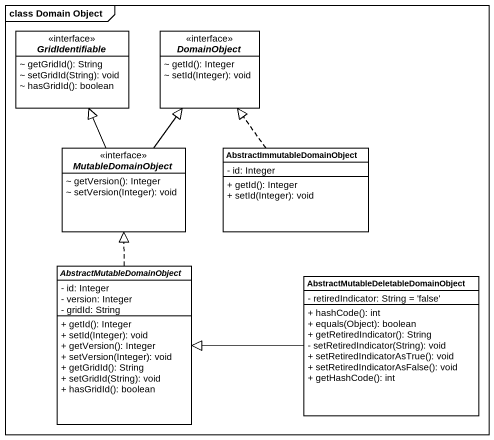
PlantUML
@startuml
mainframe class Domain Object
hide circle
hide empty members
skinparam classAttributeIconSize 0
interface GridIdentifiable <<interface>> {
  ~ getGridId(): String
  ~ setGridId(String): void
  ~ hasGridId(): boolean
}
interface DomainObject <<interface>> {
  ~ getId(): Integer
  ~ setId(Integer): void
}
interface MutableDomainObject <<interface>> {
  ~ getVersion(): Integer
  ~ setVersion(Integer): void
}
class "AbstractImmutableDomainObject" as AbstractImmutableDomainObjec {
  - id: Integer
  + getId(): Integer
  + setId(Integer): void
}
abstract class AbstractMutableDomainObject {
  - id: Integer
  - version: Integer
  - gridId: String
  + getId(): Integer
  + setId(Integer): void
  + getVersion(): Integer
  + setVersion(Integer): void
  + getGridId(): String
  + setGridId(String): void
  + hasGridId(): boolean
}
class "AbstractMutableDeletableDomainObject" as AbstractMutableDeletableDoma {
  - retiredIndicator: String = 'false'
  + hashCode(): int
  + equals(Object): boolean
  + getRetiredIndicator(): String
  - setRetiredIndicator(String): void
  + setRetiredIndicatorAsTrue(): void
  + setRetiredIndicatorAsFalse(): void
  + getHashCode(): int
}
MutableDomainObject -up-|> GridIdentifiable
MutableDomainObject -up-|> DomainObject
AbstractImmutableDomainObjec .up.|> DomainObject
AbstractMutableDomainObject .up.|> MutableDomainObject
AbstractMutableDeletableDoma -left-|> AbstractMutableDomainObject
@enduml
